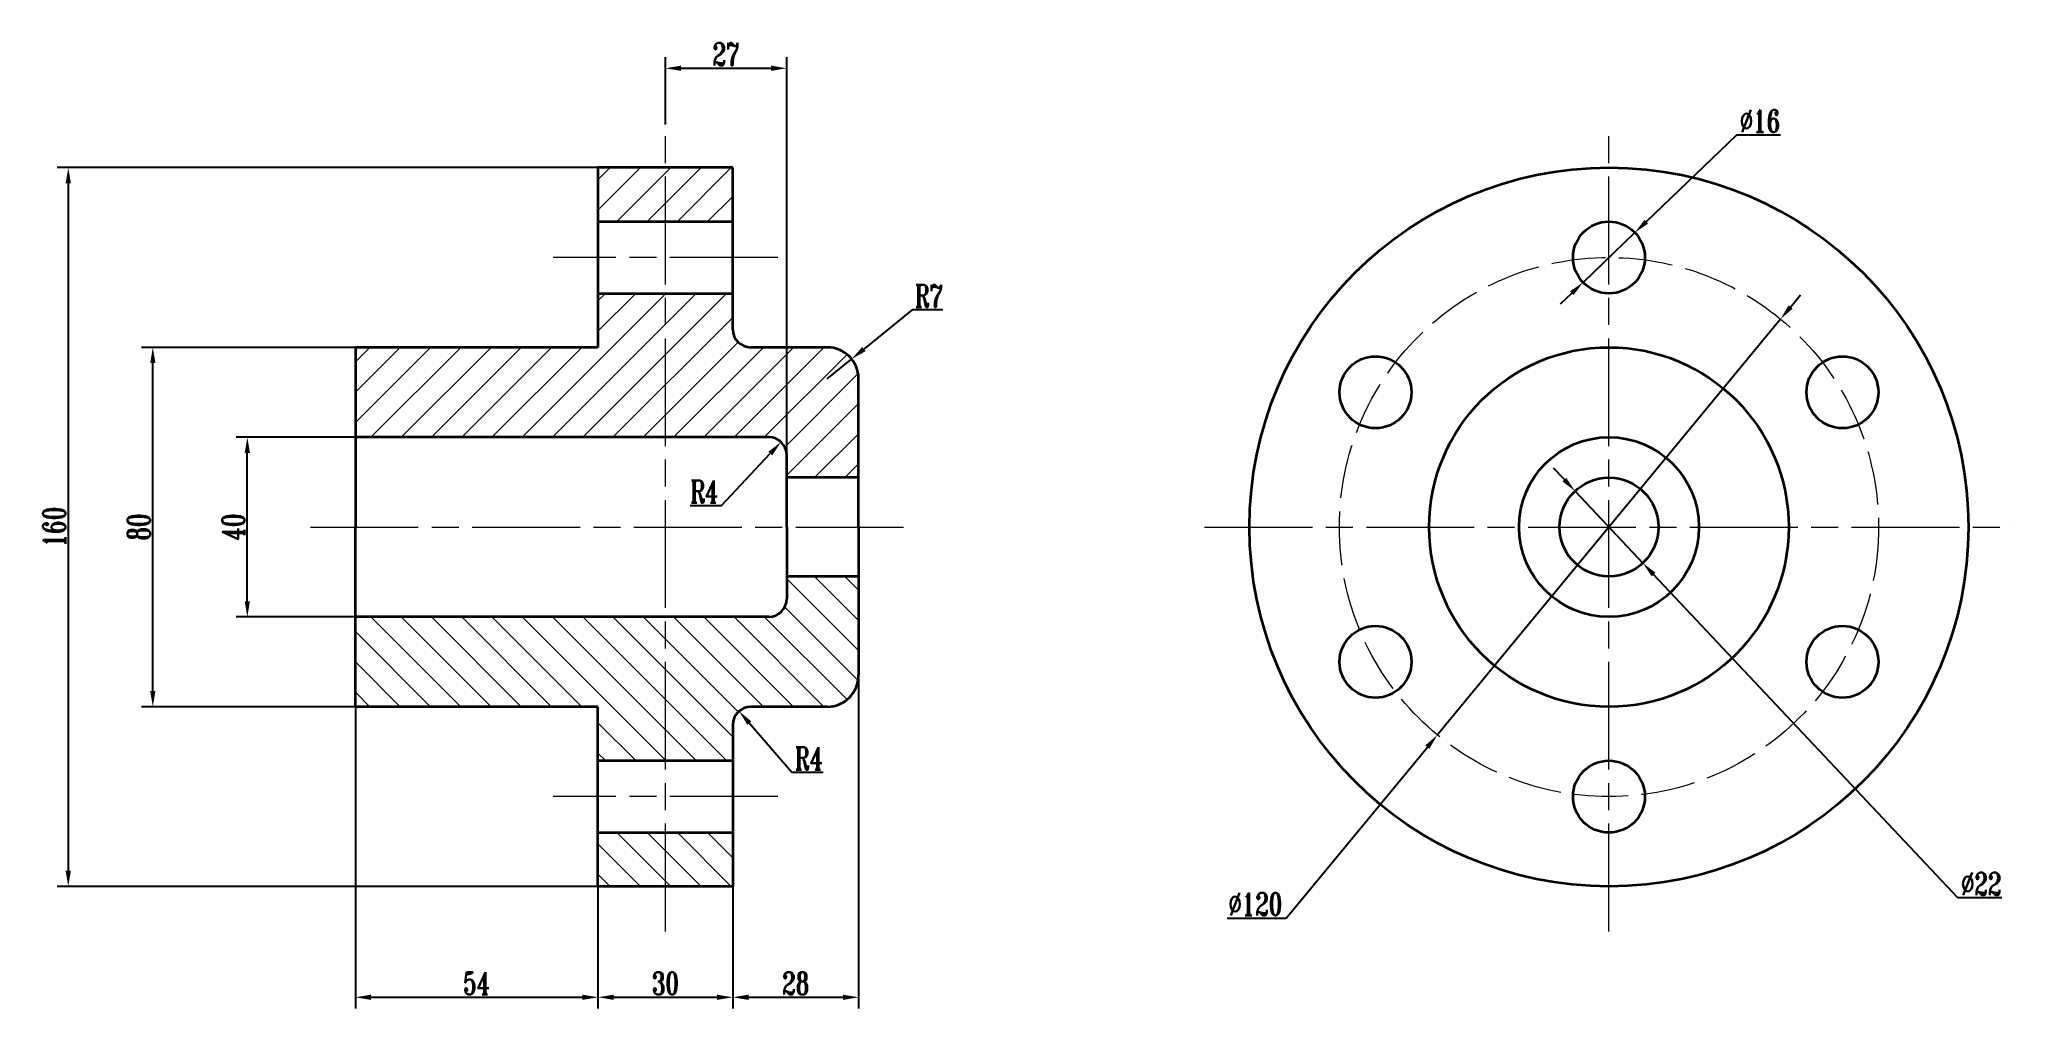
# Model space of a CAD drawing. Header units: millimetres. Extents: x -29 to 410, y 39 to 255.
import ezdxf

# ---------------------------------------------------------------- set-up
doc = ezdxf.new("R2010")
doc.units = ezdxf.units.MM
doc.linetypes.add('ACAD_ISO02W100', pattern=[15, 12, -3])
doc.linetypes.add('ACAD_ISO08W100', pattern=[36, 24, -3, 6, -3])
for name, color, linetype, lineweight in [('剖面线', 142, 'Continuous', 13), ('文本层', 212, 'Continuous', 13), ('点划线', 1, 'ACAD_ISO08W100', 13), ('轮廓线', 7, 'Continuous', 35), ('隐藏线', 44, 'ACAD_ISO02W100', 13)]:
    doc.layers.add(name, color=color, linetype=linetype, lineweight=lineweight)
doc.styles.add('数字与字母', font='romant.shx', dxfattribs={"width": 0.7})
doc.dimstyles.new('机械标注', dxfattribs={"dimtxt": 5, "dimasz": 3.5, "dimexe": 2.5, "dimexo": 0, "dimtad": 1, "dimtoh": 1, "dimdec": 1, "dimdsep": 46, "dimtxsty": '数字与字母', "dimcen": 2.5, "dimadec": 0, "dimazin": 0, "dimtfac": 1, "dimtdec": 1, "dimtmove": 0, "dimatfit": 3, "dimfxl": 0, "dimarcsym": 0})

# ---------------------------------------------------------------- blocks, each defined once
blk = doc.blocks.new('*D1')
at = {"layer": 'Defpoints', "color": 0}
for p in [(137.29, 248.1), (110.29, 235.59), (137.29, 156.98)]:
    blk.add_point(p, dxfattribs=at)
at = {"layer": '文本层', "color": 0, "lineweight": -2}
for p, q in [((110.29, 235.59), (110.29, 250.6)), ((137.29, 156.98), (137.29, 250.6)), ((113.79, 248.1), (133.79, 248.1))]:
    blk.add_line(p, q, dxfattribs=at)
at = {"layer": '文本层', "color": 0}
for points in [[(113.79, 248.69), (113.79, 247.52), (110.29, 248.1)], [(133.79, 248.69), (133.79, 247.52), (137.29, 248.1)]]:
    blk.add_solid(points, dxfattribs=at)
at = {"layer": '文本层', "color": 0, "insert": (123.79, 251.23), "char_height": 5, "attachment_point": 5, "style": '数字与字母'}
blk.add_mtext('27', dxfattribs=at)
blk = doc.blocks.new('*D2')
at = {"layer": 'Defpoints', "color": 0}
for p in [(17.25, 165.98), (44.74, 165.98), (41.29, 125.98)]:
    blk.add_point(p, dxfattribs=at)
at = {"layer": '文本层', "color": 0, "lineweight": -2}
for p, q in [((44.74, 165.98), (14.75, 165.98)), ((17.25, 129.48), (17.25, 162.48)), ((41.29, 125.98), (14.75, 125.98))]:
    blk.add_line(p, q, dxfattribs=at)
at = {"layer": '文本层', "color": 0}
for points in [[(16.67, 162.48), (17.83, 162.48), (17.25, 165.98)], [(16.67, 129.48), (17.83, 129.48), (17.25, 125.98)]]:
    blk.add_solid(points, dxfattribs=at)
at = {"layer": '文本层', "color": 0, "insert": (14.13, 145.98), "char_height": 5, "attachment_point": 5, "rotation": 90, "style": '数字与字母'}
blk.add_mtext('40', dxfattribs=at)
blk = doc.blocks.new('*D3')
at = {"layer": 'Defpoints', "color": 0}
for p in [(-3.78, 185.98), (41.29, 185.98), (41.29, 105.98)]:
    blk.add_point(p, dxfattribs=at)
at = {"layer": '文本层', "color": 0, "lineweight": -2}
for p, q in [((41.29, 185.98), (-6.28, 185.98)), ((-3.78, 109.48), (-3.78, 182.48)), ((41.29, 105.98), (-6.28, 105.98))]:
    blk.add_line(p, q, dxfattribs=at)
at = {"layer": '文本层', "color": 0}
for points in [[(-4.37, 182.48), (-3.2, 182.48), (-3.78, 185.98)], [(-4.37, 109.48), (-3.2, 109.48), (-3.78, 105.98)]]:
    blk.add_solid(points, dxfattribs=at)
at = {"layer": '文本层', "color": 0, "insert": (-6.91, 145.98), "char_height": 5, "attachment_point": 5, "rotation": 90, "style": '数字与字母'}
blk.add_mtext('80', dxfattribs=at)
blk = doc.blocks.new('*D4')
at = {"layer": 'Defpoints', "color": 0}
for p in [(95.29, 225.98), (-22.6, 65.98), (95.29, 65.98)]:
    blk.add_point(p, dxfattribs=at)
at = {"layer": '文本层', "color": 0, "lineweight": -2}
for p, q in [((95.29, 225.98), (-25.1, 225.98)), ((-22.6, 222.48), (-22.6, 69.48)), ((95.29, 65.98), (-25.1, 65.98))]:
    blk.add_line(p, q, dxfattribs=at)
at = {"layer": '文本层', "color": 0}
for points in [[(-23.19, 222.48), (-22.02, 222.48), (-22.6, 225.98)], [(-23.19, 69.48), (-22.02, 69.48), (-22.6, 65.98)]]:
    blk.add_solid(points, dxfattribs=at)
at = {"layer": '文本层', "color": 0, "insert": (-25.73, 145.98), "char_height": 5, "attachment_point": 5, "rotation": 90, "style": '数字与字母'}
blk.add_mtext('160', dxfattribs=at)
blk = doc.blocks.new('*D5')
at = {"layer": 'Defpoints', "color": 0}
for p in [(41.29, 105.98), (95.29, 65.98), (95.29, 41.31)]:
    blk.add_point(p, dxfattribs=at)
at = {"layer": '文本层', "color": 0, "lineweight": -2}
for p, q in [((41.29, 105.98), (41.29, 38.81)), ((95.29, 65.98), (95.29, 38.81)), ((44.79, 41.31), (91.79, 41.31))]:
    blk.add_line(p, q, dxfattribs=at)
at = {"layer": '文本层', "color": 0}
for points in [[(44.79, 41.89), (44.79, 40.73), (41.29, 41.31)], [(91.79, 41.89), (91.79, 40.73), (95.29, 41.31)]]:
    blk.add_solid(points, dxfattribs=at)
at = {"layer": '文本层', "color": 0, "insert": (68.29, 44.43), "char_height": 5, "attachment_point": 5, "style": '数字与字母'}
blk.add_mtext('54', dxfattribs=at)
blk = doc.blocks.new('*D6')
at = {"layer": 'Defpoints', "color": 0}
for p in [(95.29, 65.98), (125.29, 65.98), (125.29, 41.31)]:
    blk.add_point(p, dxfattribs=at)
at = {"layer": '文本层', "color": 0, "lineweight": -2}
for p, q in [((95.29, 65.98), (95.29, 38.81)), ((125.29, 65.98), (125.29, 38.81)), ((98.79, 41.31), (121.79, 41.31))]:
    blk.add_line(p, q, dxfattribs=at)
at = {"layer": '文本层', "color": 0}
for points in [[(98.79, 41.89), (98.79, 40.73), (95.29, 41.31)], [(121.79, 41.89), (121.79, 40.73), (125.29, 41.31)]]:
    blk.add_solid(points, dxfattribs=at)
at = {"layer": '文本层', "color": 0, "insert": (110.29, 44.43), "char_height": 5, "attachment_point": 5, "style": '数字与字母'}
blk.add_mtext('30', dxfattribs=at)
blk = doc.blocks.new('*D8')
at = {"layer": 'Defpoints', "color": 0}
for p in [(153.29, 112.98), (125.29, 52.39), (153.29, 41.31)]:
    blk.add_point(p, dxfattribs=at)
at = {"layer": '文本层', "color": 0, "lineweight": -2}
for p, q in [((153.29, 112.98), (153.29, 38.81)), ((125.29, 52.39), (125.29, 38.81)), ((128.79, 41.31), (149.79, 41.31))]:
    blk.add_line(p, q, dxfattribs=at)
at = {"layer": '文本层', "color": 0}
for points in [[(128.79, 41.89), (128.79, 40.73), (125.29, 41.31)], [(149.79, 41.89), (149.79, 40.73), (153.29, 41.31)]]:
    blk.add_solid(points, dxfattribs=at)
at = {"layer": '文本层', "color": 0, "insert": (139.29, 44.43), "char_height": 5, "attachment_point": 5, "style": '数字与字母'}
blk.add_mtext('28', dxfattribs=at)
blk = doc.blocks.new('*D9')
at = {"layer": 'Defpoints', "color": 0}
for p in [(126.68, 105.01), (129.29, 101.98)]:
    blk.add_point(p, dxfattribs=at)
at = {"layer": '文本层', "color": 0, "lineweight": -2}
for p, q in [((138.46, 91.34), (128.96, 102.36)), ((145.41, 91.34), (138.46, 91.34))]:
    blk.add_line(p, q, dxfattribs=at)
at = {"layer": '文本层', "color": 0}
blk.add_solid([(129.4, 102.74), (128.52, 101.98), (126.68, 105.01)], dxfattribs=at)
at = {"layer": '文本层', "color": 0, "insert": (142.25, 94.47), "char_height": 5, "attachment_point": 5, "style": '数字与字母'}
blk.add_mtext('R4', dxfattribs=at)
blk = doc.blocks.new('*D10')
at = {"layer": 'Defpoints', "color": 0}
for p in [(136.02, 164.9), (133.29, 161.98)]:
    blk.add_point(p, dxfattribs=at)
at = {"layer": '文本层', "color": 0, "lineweight": -2}
for p, q in [((122.76, 150.74), (133.63, 162.34)), ((115.8, 150.74), (122.76, 150.74))]:
    blk.add_line(p, q, dxfattribs=at)
at = {"layer": '文本层', "color": 0}
blk.add_solid([(133.2, 162.74), (134.06, 161.94), (136.02, 164.9)], dxfattribs=at)
at = {"layer": '文本层', "color": 0, "insert": (118.97, 153.86), "char_height": 5, "attachment_point": 5, "style": '数字与字母'}
blk.add_mtext('R4', dxfattribs=at)
blk = doc.blocks.new('*D11')
at = {"layer": 'Defpoints', "color": 0}
for p in [(151.73, 183.38), (146.29, 178.98)]:
    blk.add_point(p, dxfattribs=at)
at = {"layer": '文本层', "color": 0, "lineweight": -2}
for p, q in [((165.22, 194.31), (154.45, 185.59)), ((172.01, 194.31), (165.22, 194.31)), ((146.29, 178.98), (151.73, 183.38))]:
    blk.add_line(p, q, dxfattribs=at)
at = {"layer": '文本层', "color": 0}
blk.add_solid([(154.08, 186.04), (154.82, 185.13), (151.73, 183.38)], dxfattribs=at)
at = {"layer": '文本层', "color": 0, "insert": (168.93, 197.43), "char_height": 5, "attachment_point": 5, "style": '数字与字母'}
blk.add_mtext('R7', dxfattribs=at)
blk = doc.blocks.new('*D12')
at = {"layer": 'Defpoints', "color": 0}
for p in [(326.06, 211.52), (314.52, 200.44)]:
    blk.add_point(p, dxfattribs=at)
at = {"layer": '文本层', "color": 0, "lineweight": -2}
for p, q in [((348.7, 233.22), (328.59, 213.94)), ((358.49, 233.22), (348.7, 233.22)), ((314.52, 200.44), (326.06, 211.52)), ((311.99, 198.02), (309.46, 195.6))]:
    blk.add_line(p, q, dxfattribs=at)
at = {"layer": '文本层', "color": 0}
for points in [[(328.18, 214.36), (328.99, 213.52), (326.06, 211.52)], [(311.59, 198.44), (312.39, 197.6), (314.52, 200.44)]]:
    blk.add_solid(points, dxfattribs=at)
at = {"layer": '文本层', "color": 0, "insert": (353.9, 236.35), "char_height": 5, "attachment_point": 5, "style": '数字与字母'}
blk.add_mtext('∅16', dxfattribs=at)
blk = doc.blocks.new('*D13')
at = {"layer": 'Defpoints', "color": 0}
for p in [(312.75, 153.99), (327.82, 137.96)]:
    blk.add_point(p, dxfattribs=at)
at = {"layer": '文本层', "color": 0, "lineweight": -2}
for p, q in [((310.36, 156.54), (307.96, 159.09)), ((312.75, 153.99), (327.82, 137.96)), ((397.92, 63.42), (330.22, 135.41)), ((407.71, 63.42), (397.92, 63.42))]:
    blk.add_line(p, q, dxfattribs=at)
at = {"layer": '文本层', "color": 0}
for points in [[(310.78, 156.94), (309.93, 156.14), (312.75, 153.99)], [(330.65, 135.81), (329.8, 135.02), (327.82, 137.96)]]:
    blk.add_solid(points, dxfattribs=at)
at = {"layer": '文本层', "color": 0, "insert": (403.13, 66.55), "char_height": 5, "attachment_point": 5, "style": '数字与字母'}
blk.add_mtext('∅22', dxfattribs=at)
blk = doc.blocks.new('*D15')
at = {"layer": 'Defpoints', "color": 0}
for p in [(358.48, 192.26), (282.1, 99.7)]:
    blk.add_point(p, dxfattribs=at)
at = {"layer": '文本层', "color": 0, "lineweight": -2}
for p, q in [((360.7, 194.96), (362.93, 197.66)), ((358.48, 192.26), (282.1, 99.7)), ((248.46, 58.92), (279.87, 97)), ((235.33, 58.92), (248.46, 58.92))]:
    blk.add_line(p, q, dxfattribs=at)
at = {"layer": '文本层', "color": 0}
for points in [[(360.25, 195.33), (361.15, 194.59), (358.48, 192.26)], [(279.42, 97.37), (280.32, 96.63), (282.1, 99.7)]]:
    blk.add_solid(points, dxfattribs=at)
at = {"layer": '文本层', "color": 0, "insert": (241.58, 62.05), "char_height": 5, "attachment_point": 5, "style": '数字与字母'}
blk.add_mtext('∅120', dxfattribs=at)

msp = doc.modelspace()

# ---------------------------------------------------------------- hatches: boundary and pattern name
at = {"layer": '剖面线'}
h = msp.add_hatch(dxfattribs=at)
h.set_pattern_fill('ANSI31', color=256, scale=1.5, style=0)
h.paths.add_polyline_path([(110.29, 197.98), (95.29, 197.98), (95.29, 185.98), (41.29, 185.98), (41.29, 165.98), (110.29, 165.98)])
h.paths.add_polyline_path([(133.29, 165.98, -0.414214), (137.29, 161.98), (137.29, 156.98), (153.29, 156.98), (153.29, 178.98, 0.414214), (146.29, 185.98), (129.29, 185.98, -0.414214), (125.29, 189.98), (125.29, 197.98), (110.29, 197.98), (110.29, 165.98)])
h.paths.add_polyline_path([(110.29, 225.98), (95.29, 225.98), (95.29, 213.98), (110.29, 213.98)])
h.paths.add_polyline_path([(125.29, 213.98), (125.29, 225.98), (110.29, 225.98), (110.29, 213.98)])
h = msp.add_hatch(dxfattribs=at)
h.set_pattern_fill('ANSI31', color=256, scale=1.5, style=0)
h.set_pattern_definition([(315, (0, 291.956), (-3.3676, -3.3676), [])])
h.paths.add_polyline_path([(110.29, 93.98), (95.29, 93.98), (95.29, 105.98), (41.29, 105.98), (41.29, 125.98), (110.29, 125.98)])
h.paths.add_polyline_path([(153.29, 112.98, -0.414214), (146.29, 105.98), (129.29, 105.98, 0.414214), (125.29, 101.98), (125.29, 93.98), (110.29, 93.98), (110.29, 125.98), (133.29, 125.98, 0.414214), (137.29, 129.98), (137.29, 134.98), (153.29, 134.98)])
h.paths.add_polyline_path([(110.29, 65.98), (95.29, 65.98), (95.29, 77.98), (110.29, 77.98)])
h.paths.add_polyline_path([(125.29, 65.98), (110.29, 65.98), (110.29, 77.98), (125.29, 77.98)])

# ---------------------------------------------------------------- linework, layer by layer
at = {"layer": '点划线'}
for p, q in [((110.29, 55.98), (110.29, 235.59)), ((320.29, 55.98), (320.29, 235.98)), ((135.29, 205.98), (85.29, 205.98)), ((31.29, 145.98), (163.29, 145.98)), ((230.29, 145.98), (410.29, 145.98)), ((135.29, 85.98), (85.29, 85.98))]:
    msp.add_line(p, q, dxfattribs=at)
at = {"layer": '轮廓线'}
for p, q in [((125.29, 225.98), (95.29, 225.98)), ((95.29, 225.98), (95.29, 185.98)), ((125.29, 189.98), (125.29, 225.98)), ((95.29, 213.98), (125.29, 213.98)), ((95.29, 197.98), (125.29, 197.98)), ((95.29, 185.98), (41.29, 185.98)), ((41.29, 185.98), (41.29, 145.98)), ((146.29, 185.98), (129.29, 185.98)), ((153.29, 145.98), (153.29, 178.98)), ((133.29, 165.98), (41.29, 165.98)), ((137.29, 145.98), (137.29, 161.98)), ((153.29, 156.98), (137.29, 156.98)), ((41.29, 105.98), (41.29, 145.98)), ((137.29, 145.98), (137.29, 129.98)), ((153.29, 145.98), (153.29, 112.98)), ((153.29, 134.98), (137.29, 134.98)), ((133.29, 125.98), (41.29, 125.98)), ((95.29, 105.98), (41.29, 105.98)), ((95.29, 65.98), (95.29, 105.98)), ((146.29, 105.98), (129.29, 105.98)), ((125.29, 101.98), (125.29, 65.98)), ((95.29, 93.98), (125.29, 93.98)), ((95.29, 77.98), (125.29, 77.98)), ((125.29, 65.98), (95.29, 65.98))]:
    msp.add_line(p, q, dxfattribs=at)
for centre, radius in [((320.29, 145.98), 80), ((320.29, 205.98), 8), ((320.29, 145.98), 40), ((268.33, 175.98), 8), ((372.25, 175.98), 8), ((320.29, 145.98), 20), ((320.29, 145.98), 11), ((268.33, 115.98), 8), ((372.25, 115.98), 8), ((320.29, 85.98), 8)]:
    msp.add_circle(centre, radius, dxfattribs=at)
for centre, radius, start, end in [((129.29, 189.98), 4, 180, 270), ((146.29, 178.98), 7, 0, 90), ((133.29, 161.98), 4, 0, 90), ((133.29, 129.98), 4, 270, 0), ((146.29, 112.98), 7, 270, 0), ((129.29, 101.98), 4, 90, 180)]:
    msp.add_arc(centre, radius, start, end, dxfattribs=at)
at = {"layer": '隐藏线'}
msp.add_circle((320.29, 145.98), 60, dxfattribs=at)

# ---------------------------------------------------------------- dimensions: what is measured, and where the dimension line sits
at = {"layer": '文本层'}
for base, p1, p2, picture, middle in [((137.29, 248.1), (110.29, 235.59), (137.29, 156.98), '*D1', (123.79, 251.23)), ((153.29, 41.31), (125.29, 52.39), (153.29, 112.98), '*D8', (139.29, 44.43)), ((95.29, 41.31), (41.29, 105.98), (95.29, 65.98), '*D5', (68.29, 44.43))]:
    dim = msp.add_linear_dim(base=base, p1=p1, p2=p2, dimstyle='机械标注', dxfattribs=at)
    dim.commit()
    dim.dimension.update_dxf_attribs({"geometry": picture, "text_midpoint": middle})
for p1, p2, picture, middle in [((314.52, 200.44), (326.06, 211.52), '*D12', (353.9, 233.22)), ((358.48, 192.26), (282.1, 99.7), '*D15', (241.58, 58.92)), ((312.75, 153.99), (327.82, 137.96), '*D13', (403.13, 63.42))]:
    dim = msp.add_diameter_dim_2p(p1=p1, p2=p2, dimstyle='机械标注', dxfattribs=at)
    dim.commit()
    dim.dimension.update_dxf_attribs({"geometry": picture, "text_midpoint": middle, "dimtype": 163})
for base, p1, p2, picture, middle in [((-22.6, 65.98), (95.29, 225.98), (95.29, 65.98), '*D4', (-25.73, 145.98)), ((-3.78, 185.98), (41.29, 105.98), (41.29, 185.98), '*D3', (-6.91, 145.98)), ((17.25, 165.98), (41.29, 125.98), (44.74, 165.98), '*D2', (14.13, 145.98))]:
    dim = msp.add_linear_dim(base=base, p1=p1, p2=p2, angle=90, dimstyle='机械标注', dxfattribs=at)
    dim.commit()
    dim.dimension.update_dxf_attribs({"geometry": picture, "text_midpoint": middle})
dim = msp.add_radius_dim(center=(146.29, 178.98), mpoint=(151.73, 183.38), dimstyle='机械标注', dxfattribs=at)
dim.commit()
dim.dimension.update_dxf_attribs({"geometry": '*D11', "text_midpoint": (168.93, 194.31), "dimtype": 164})
for center, mpoint, picture, middle in [((133.29, 161.98), (136.02, 164.9), '*D10', (122.76, 150.74)), ((129.29, 101.98), (126.68, 105.01), '*D9', (138.46, 91.34))]:
    dim = msp.add_radius_dim(center=center, mpoint=mpoint, dimstyle='机械标注', override={"dimtmove": 1}, dxfattribs=at)
    dim.commit()
    dim.dimension.update_dxf_attribs({"geometry": picture, "text_midpoint": middle, "dimtype": 164})
dim = msp.add_linear_dim(base=(125.29, 41.31), p1=(95.29, 65.98), p2=(125.29, 65.98), dimstyle='机械标注', override={"dimtmove": 1}, dxfattribs=at)
dim.commit()
dim.dimension.update_dxf_attribs({"geometry": '*D6', "text_midpoint": (110.29, 44.43)})

doc.saveas('drawing.dxf')
